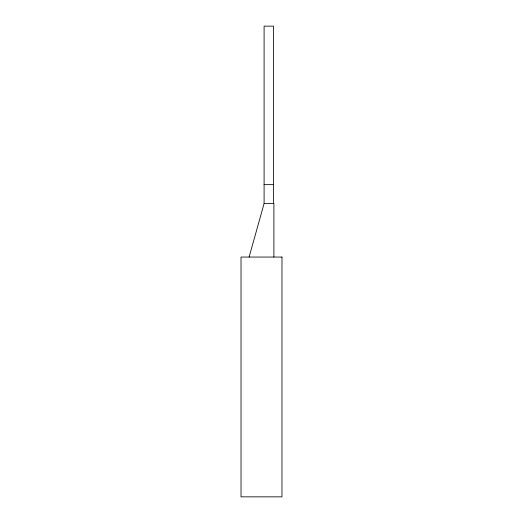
<?xml version="1.0" encoding="UTF-8"?>
<svg xmlns="http://www.w3.org/2000/svg" width="523" height="523" viewBox="0 0 523 523"><rect width="100%" height="100%" fill="white"/><g stroke="black" fill="none" stroke-linecap="round" stroke-linejoin="round"><path stroke-width="0.78" d="M249.105 257.061L264.095 203.525L264.095 26.15L273.47 26.15L273.47 203.525M264.095 184.639L273.47 184.639M264.095 203.525L273.895 203.525L273.895 257.061M281.975 257.061L241.025 257.061L241.025 496.85L281.975 496.85L281.975 257.061"/></g></svg>
